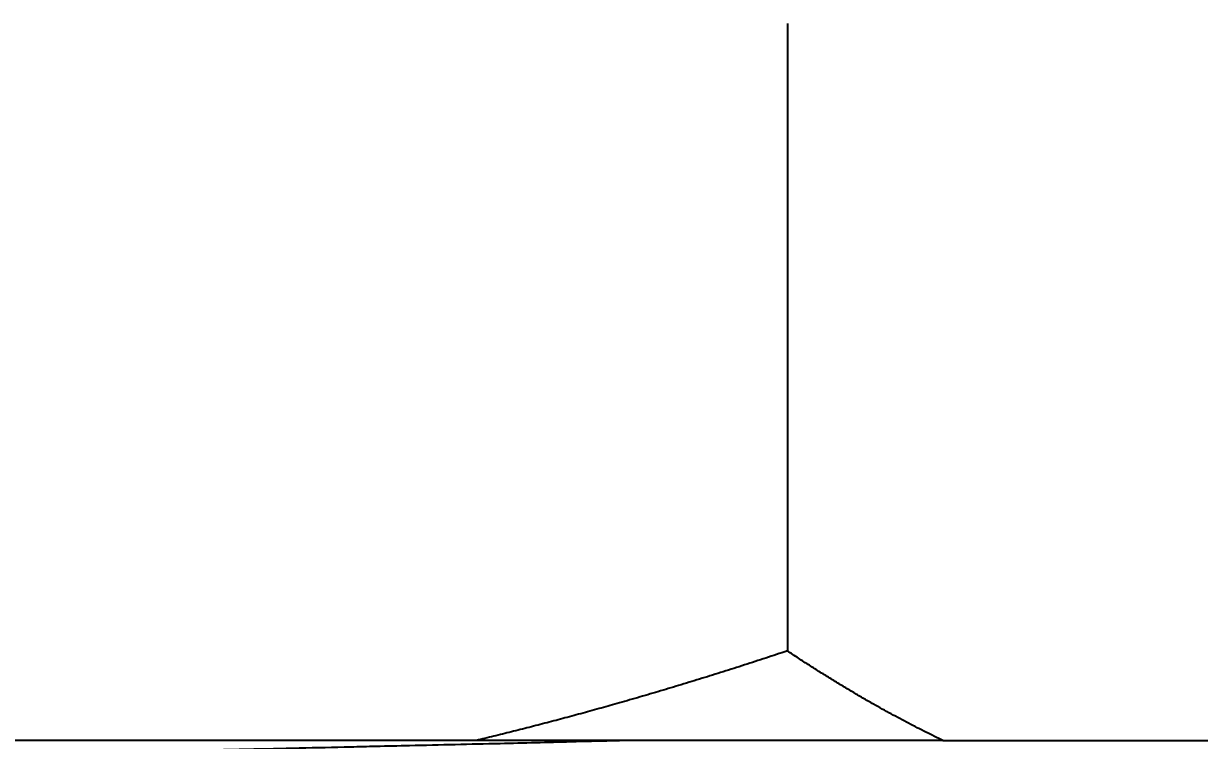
# Model space of a CAD drawing. Header units: millimetres. Extents: x 3724 to 4565, y 1133 to 1727.
# Drawn here: x 4368.41 to 4381.53, y 1295.83 to 1303.83 of the extents above; entities that cross this region are included whole.
import ezdxf

# ---------------------------------------------------------------- set-up
doc = ezdxf.new("R2010")
doc.units = ezdxf.units.MM
doc.layers.add('DIM', color=3, linetype='Continuous')
doc.styles.get("Standard").update_dxf_attribs({"font": 'arial.ttf'})
doc.dimstyles.new('사본 ISO-25', dxfattribs={"dimtxt": 7, "dimasz": 7, "dimexe": 1.25, "dimexo": 0.625, "dimtad": 1, "dimtih": 1, "dimtoh": 1, "dimdec": 1, "dimdsep": 46, "dimtxsty": 'Standard', "dimcen": 2.5, "dimclrd": 3, "dimclre": 3, "dimclrt": 4, "dimadec": 0, "dimazin": 0, "dimtfac": 1, "dimtdec": 1, "dimtmove": 0, "dimatfit": 3, "dimfxl": 1, "dimarcsym": 0})

# ---------------------------------------------------------------- blocks, each defined once
blk = doc.blocks.new('*D17')
at = {"layer": 'Defpoints', "color": 0, "transparency": 16777216}
for p in [(4395.584, 1580.695), (4366.544, 1565.967), (4397.079, 1553.795), (4366.544, 1500.907), (4366.544, 1272.715)]:
    blk.add_point(p, dxfattribs=at)
at = {"layer": 'DIM', "color": 3, "lineweight": -2, "transparency": 16777216}
for p, q in [((4366.544, 1566.592), (4366.544, 1587.066)), ((4397.391, 1554.336), (4409.623, 1575.523))]:
    blk.add_line(p, q, dxfattribs=at)
for start, end in [(85.30701, 90), (94.72485, 99.41785), (80.17613, 85.27515), (64.72485, 69.69497), (60, 64.69299), (50.58215, 55.27515)]:
    blk.add_arc((4366.544, 1500.907), 84.909, start, end, dxfattribs=at)
at = {"layer": 'DIM', "color": 3, "transparency": 16777216}
for points in [[(4359.501, 1586.693), (4359.598, 1584.362), (4366.544, 1585.816)], [(4414.287, 1569.708), (4415.536, 1571.679), (4408.998, 1574.44)]]:
    blk.add_solid(points, dxfattribs=at)
at = {"layer": 'DIM', "color": 4, "transparency": 16777216, "insert": (4388.52, 1582.923), "char_height": 7, "attachment_point": 5}
blk.add_mtext('30°', dxfattribs=at)

msp = doc.modelspace()

# ---------------------------------------------------------------- linework, layer by layer
at = {"extrusion": (0, 1, 0)}
for p, q in [((4376.936, 1303.829), (4376.936, 1296.829)), ((4373.464, 1295.829), (4359.623, 1295.829)), ((4378.672, 1295.829), (4373.464, 1295.829)), ((4378.672, 1295.829), (4385.592, 1295.829))]:
    msp.add_line(p, q, dxfattribs=at)
for points, weights in [([(4376.936, 1296.829), (4375.135, 1296.229), (4373.464, 1295.829)], [1.34807648293, 1.38011605597, 1.4023110516]), ([(4378.672, 1295.829), (4377.836, 1296.229), (4376.936, 1296.829)], [1.4023110516, 1.38011605597, 1.34807648293])]:
    msp.add_rational_spline(points, weights, degree=2)
msp.add_open_spline([(4375.148, 1295.829), (4375.092, 1295.828), (4375.036, 1295.826), (4374.828, 1295.821), (4374.675, 1295.817), (4374.262, 1295.807), (4373.998, 1295.8), (4373.399, 1295.786), (4373.062, 1295.778), (4372.595, 1295.768), (4372.471, 1295.765), (4372.252, 1295.76), (4372.157, 1295.757), (4371.684, 1295.747), (4371.299, 1295.738), (4370.674, 1295.724), (4370.437, 1295.718), (4369.996, 1295.709), (4369.793, 1295.704), (4369.41, 1295.696), (4369.23, 1295.692), (4368.674, 1295.68), (4368.295, 1295.672), (4367.663, 1295.659), (4367.409, 1295.654), (4366.995, 1295.645), (4366.835, 1295.642), (4366.578, 1295.636), (4366.481, 1295.634), (4366.206, 1295.628), (4366.028, 1295.624), (4365.361, 1295.61), (4364.873, 1295.599), (4364.173, 1295.584), (4363.958, 1295.58), (4363.564, 1295.571), (4363.385, 1295.567), (4362.894, 1295.557), (4362.583, 1295.55), (4361.919, 1295.535), (4361.567, 1295.528), (4361.16, 1295.518), (4361.101, 1295.517), (4360.945, 1295.514), (4360.848, 1295.511), (4360.631, 1295.506), (4360.51, 1295.504), (4360.178, 1295.496), (4359.968, 1295.491), (4359.417, 1295.477), (4359.079, 1295.469), (4358.66, 1295.459), (4358.571, 1295.456), (4358.482, 1295.454)], degree=3, knots=[-19.772165, -19.772165, -19.772165, -19.772165, -19.751641, -19.751641, -19.696824, -19.696824, -19.605177, -19.605177, -19.492075, -19.492075, -19.451398, -19.451398, -19.420809, -19.420809, -19.298657, -19.298657, -19.224728, -19.224728, -19.162267, -19.162267, -19.107351, -19.107351, -18.992923, -18.992923, -18.916642, -18.916642, -18.868591, -18.868591, -18.839498, -18.839498, -18.786029, -18.786029, -18.639177, -18.639177, -18.57368, -18.57368, -18.51893, -18.51893, -18.422479, -18.422479, -18.311004, -18.311004, -18.292051, -18.292051, -18.260665, -18.260665, -18.221205, -18.221205, -18.151415, -18.151415, -18.03563, -18.03563, -18.004149, -18.004149, -18.004149, -18.004149])

# ---------------------------------------------------------------- dimensions: what is measured, and where the dimension line sits
at = {"layer": 'DIM'}
dim = msp.add_angular_dim_2l(base=(4395.584, 1580.695), line1=((4366.544, 1272.715), (4366.544, 1565.967)), line2=((4366.544, 1500.907), (4397.079, 1553.795)), dimstyle='사본 ISO-25', override={"dimtad": 0}, dxfattribs=at)
dim.commit()
dim.dimension.update_dxf_attribs({"geometry": '*D17', "text_midpoint": (4388.52, 1582.923)})

doc.saveas('drawing.dxf')
